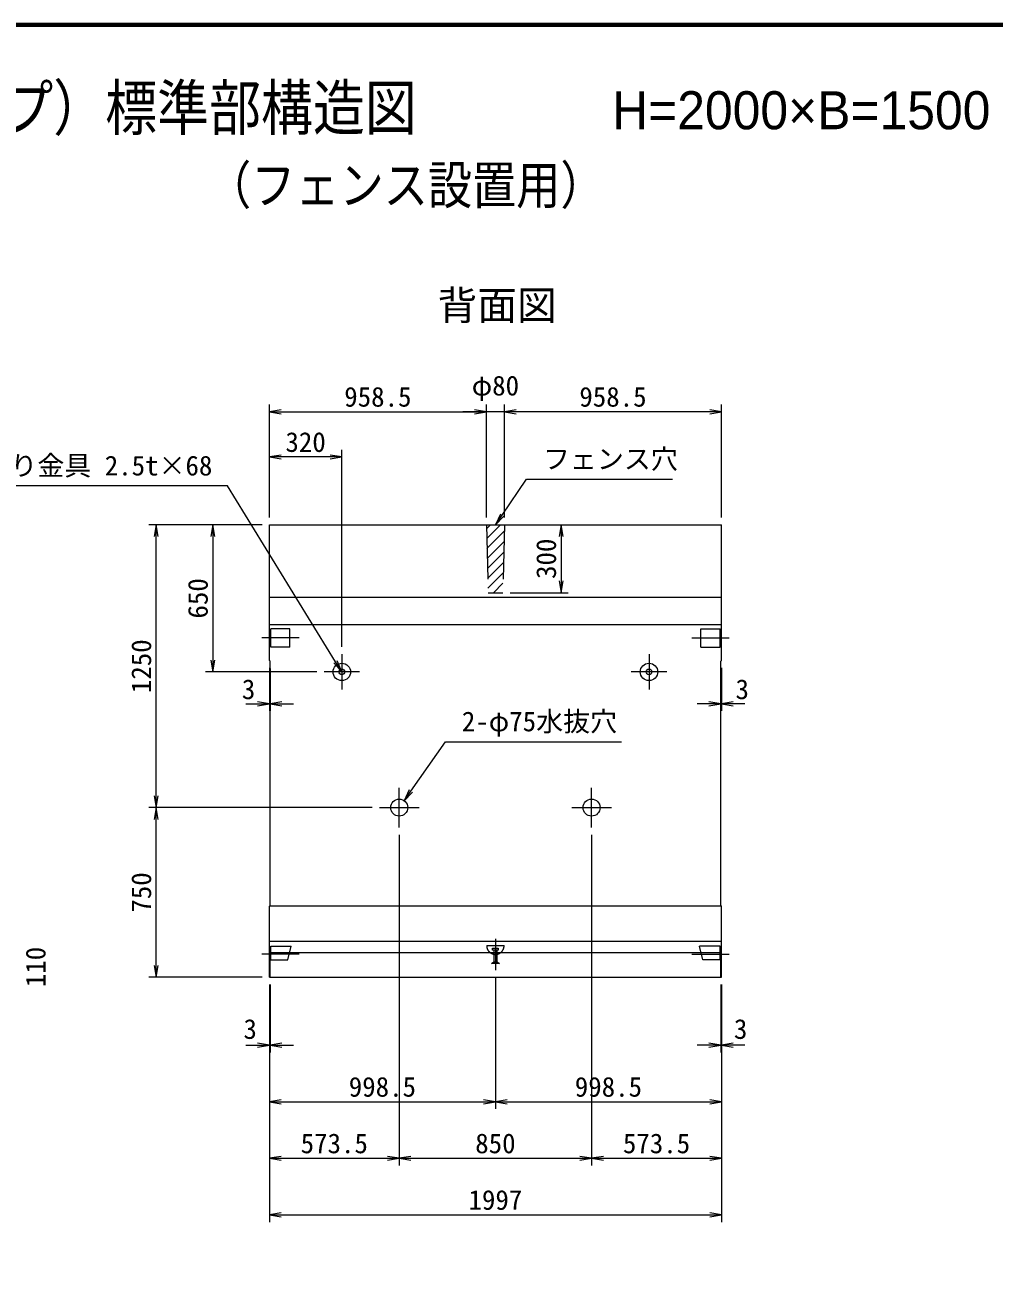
# Model space of a CAD drawing. Units: millimetres at full size, sheet at 1:40. Extents: x 141688 to 157488, y 10657 to 21690.
# Drawn here: x 147896 to 152177, y 16173 to 21690 of the extents above; entities that cross this region are included whole.
import ezdxf
from ezdxf.enums import TextEntityAlignment as Align

# ---------------------------------------------------------------- set-up
doc = ezdxf.new("R2010")
doc.units = ezdxf.units.MM
doc.header["$LTSCALE"] = 40
doc.linetypes.add('CHAIN', pattern=[18.5, 12, -1.5, 3.5, -1.5])
doc.linetypes.add('DASHED', pattern=[7.5, 6, -1.5])
for name, color, linetype, lineweight in [('01図枠', 1, 'Continuous', 70), ('中心', 6, 'CHAIN', 9), ('外形線', 7, 'Continuous', 13), ('寸法', 2, 'Continuous', 9), ('細線', 4, 'Continuous', 9)]:
    doc.layers.add(name, color=color, linetype=linetype, lineweight=lineweight)
doc.layers.add('文字', color=7, linetype='Continuous')
doc.styles.add('ＭＳ ゴシック', font='')
doc.styles.add('ＭＳ Ｐゴシック', font='')
doc.styles.get('ＭＳ ゴシック').set_extended_font_data('MS Gothic')
doc.styles.get('ＭＳ Ｐゴシック').set_extended_font_data('MS PGothic')

# ---------------------------------------------------------------- blocks, each defined once
blk = doc.blocks.new('open_arrow')
at = {"color": 0, "linetype": 'Continuous', "lineweight": -2}
blk.add_lwpolyline([(7.5, 1.25), (0, 0), (7.5, -1.25)], dxfattribs=at)

msp = doc.modelspace()

# ---------------------------------------------------------------- hatches: boundary and pattern name
at = {"layer": '細線'}
h = msp.add_hatch(dxfattribs=at)
h.set_pattern_fill('USER', color=256, style=0, pattern_type=2)
h.set_pattern_definition([(45, (24252.91, 14296.24), (-22.45064, 22.45064), [])])
h.paths.add_polyline_path([(150014.51, 19480.48), (149934.51, 19480.48), (149942.01, 19180.48), (150007.01, 19180.48)])

# ---------------------------------------------------------------- linework, layer by layer
at = {"layer": '01図枠'}
msp.add_lwpolyline([(141687.54, 10809.99), (157487.54, 10809.99), (157487.54, 21689.99), (141687.54, 21689.99)], close=True, dxfattribs=at)
at = {"layer": '中心'}
for p, q in [((149107.01, 18980.48), (148942.01, 18980.48)), ((150842.01, 18980.48), (151007.01, 18980.48)), ((149296.01, 18908.98), (149296.01, 18751.98)), ((150653.01, 18908.98), (150653.01, 18751.98)), ((149374.51, 18830.48), (149217.51, 18830.48)), ((150731.51, 18830.48), (150574.51, 18830.48)), ((149549.51, 18142.98), (149549.51, 18317.98)), ((150399.51, 18142.98), (150399.51, 18317.98)), ((149462.01, 18230.48), (149637.01, 18230.48)), ((150312.01, 18230.48), (150487.01, 18230.48)), ((149974.51, 17650.44), (149974.51, 17511.44)), ((149107.01, 17583.27), (148942.01, 17583.27)), ((150842.01, 17583.27), (151007.01, 17583.27))]:
    msp.add_line(p, q, dxfattribs=at)
at = {"layer": '外形線'}
for p, q in [((148976.01, 19480.48), (150973.01, 19480.48)), ((148976.01, 18880.48), (148976.01, 19480.48)), ((150973.01, 18880.48), (150973.01, 19480.48)), ((148976.01, 18880.48), (148979.01, 18877.48)), ((148979.01, 17798.48), (148979.01, 18877.48)), ((150973.01, 18880.48), (150970.01, 18877.48)), ((150970.01, 17798.48), (150970.01, 18877.48)), ((148976.01, 17795.48), (148979.01, 17798.48)), ((148976.01, 17480.48), (148976.01, 17795.48)), ((150973.01, 17795.48), (150970.01, 17798.48)), ((150973.01, 17480.48), (150973.01, 17795.48)), ((148976.01, 17590.48), (150973.01, 17590.48)), ((148976.01, 17480.48), (150973.01, 17480.48))]:
    msp.add_line(p, q, dxfattribs=at)
at = {"layer": '外形線', "linetype": 'DASHED'}
for p, q in [((149934.51, 19480.48), (149942.01, 19180.48)), ((150014.51, 19480.48), (150007.01, 19180.48)), ((149942.01, 19180.48), (150007.01, 19180.48))]:
    msp.add_line(p, q, dxfattribs=at)
at = {"layer": '外形線'}
for centre in [(149549.51, 18230.48), (150399.51, 18230.48)]:
    msp.add_circle(centre, 37.5, dxfattribs=at)
at = {"layer": '寸法'}
for p, q in [((148976.01, 19512.48), (148976.01, 20012.48)), ((148976.01, 19980.48), (149934.51, 19980.48)), ((150118.51, 19980.48), (149830.51, 19980.48)), ((149934.51, 19512.48), (149934.51, 20012.48)), ((149934.51, 19512.48), (149934.51, 20012.48)), ((150014.51, 19512.48), (150014.51, 20012.48)), ((150014.51, 19512.48), (150014.51, 20012.48)), ((150973.01, 19980.48), (150014.51, 19980.48)), ((150973.01, 19512.48), (150973.01, 20012.48)), ((148976.01, 19512.48), (148976.01, 19812.48)), ((149296.01, 18940.98), (149296.01, 19812.48)), ((149296.01, 19780.48), (148976.01, 19780.48)), ((148944.01, 19480.48), (148444.01, 19480.48)), ((148476.01, 18230.48), (148476.01, 19480.48)), ((148944.01, 19480.48), (148694.01, 19480.48)), ((148726.01, 19480.48), (148726.01, 18830.48)), ((150046.51, 19480.48), (150296.51, 19480.48)), ((150264.51, 19480.48), (150264.51, 19180.48)), ((150039.01, 19180.48), (150296.51, 19180.48)), ((149185.51, 18830.48), (148694.01, 18830.48)), ((148976.01, 18848.48), (148976.01, 18657.62)), ((148979.01, 18845.48), (148979.01, 18657.62)), ((150970.01, 18845.48), (150970.01, 18657.62)), ((150973.01, 18848.48), (150973.01, 18657.62)), ((148872.01, 18689.62), (149083.01, 18689.62)), ((151077.01, 18689.62), (150866.01, 18689.62)), ((149430.01, 18230.48), (148444.01, 18230.48)), ((149430.01, 18230.48), (148444.01, 18230.48)), ((148476.01, 17480.48), (148476.01, 18230.48)), ((149549.51, 18110.98), (149549.51, 16648.48)), ((149549.51, 18110.98), (149549.51, 16648.48)), ((150399.51, 18110.98), (150399.51, 16648.48)), ((150399.51, 18110.98), (150399.51, 16648.48)), ((148944.01, 17480.48), (148444.01, 17480.48)), ((148976.01, 17448.48), (148976.01, 16398.48)), ((148976.01, 17448.48), (148976.01, 16648.48)), ((148976.01, 17448.48), (148976.01, 17148.48)), ((148976.01, 17448.48), (148976.01, 16898.48)), ((148979.01, 17448.48), (148979.01, 17148.48)), ((149974.51, 17479.44), (149974.51, 16898.48)), ((149974.51, 17479.44), (149974.51, 16898.48)), ((150970.01, 17448.48), (150970.01, 17148.48)), ((150973.01, 17448.48), (150973.01, 16398.48)), ((150973.01, 17448.48), (150973.01, 16648.48)), ((150973.01, 17448.48), (150973.01, 17148.48)), ((150973.01, 17448.48), (150973.01, 16898.48)), ((148872.01, 17180.48), (149083.01, 17180.48)), ((151077.01, 17180.48), (150866.01, 17180.48)), ((148976.01, 16930.48), (149974.51, 16930.48)), ((149974.51, 16930.48), (150973.01, 16930.48)), ((148976.01, 16680.48), (149549.51, 16680.48)), ((149549.51, 16680.48), (150399.51, 16680.48)), ((150399.51, 16680.48), (150973.01, 16680.48)), ((148976.01, 16430.48), (150973.01, 16430.48))]:
    msp.add_line(p, q, dxfattribs=at)
at = {"layer": '寸法', "color": 3, "linetype": 'DASHED'}
for p, q in [((149936.01, 17620.44), (150013.01, 17620.44)), ((149962.01, 17609.44), (149987.01, 17609.44)), ((149962.01, 17601.1), (149962.01, 17609.44)), ((149987.01, 17601.1), (149962.01, 17601.1)), ((149967.51, 17601.1), (149967.51, 17549.1)), ((149981.51, 17601.1), (149981.51, 17549.1)), ((149987.01, 17609.44), (149987.01, 17601.1)), ((149957.01, 17541.44), (149967.51, 17549.1)), ((149967.51, 17549.1), (149981.51, 17549.1)), ((149981.51, 17549.1), (149992.01, 17541.44)), ((149992.01, 17541.44), (149957.01, 17541.44))]:
    msp.add_line(p, q, dxfattribs=at)
at = {"layer": '寸法'}
for points in [[(149296.01, 18830.48), (149268.77, 18874.77), (148790.58, 19652.45), (147594.03, 19652.45)], [(149974.51, 19480.48), (150003.91, 19523.37), (150112.46, 19681.78), (150756.07, 19681.78)], [(149571.08, 18261.15), (149601, 18303.68), (149754.3, 18521.65), (150531.94, 18521.65)]]:
    msp.add_lwpolyline(points, dxfattribs=at)
at = {"layer": '寸法', "color": 3}
for centre, radius in [((149296.01, 18830.48), 38.5), ((150653.01, 18830.48), 38.5), ((149296.01, 18830.48), 12.5), ((150653.01, 18830.48), 12.5)]:
    msp.add_circle(centre, radius, dxfattribs=at)
at = {"layer": '寸法', "color": 3, "linetype": 'DASHED'}
msp.add_arc((149974.51, 17620.44), 38.5, 180, 0, dxfattribs=at)
at = {"layer": '細線'}
for p, q in [((148976.01, 19160.48), (150973.01, 19160.48)), ((148976.01, 19040.48), (150973.01, 19040.48)), ((148982.01, 18940.48), (148982.01, 19020.48)), ((149067.01, 19020.48), (148982.01, 19020.48)), ((149067.01, 18940.48), (149067.01, 19020.48)), ((150882.01, 18940.48), (150882.01, 19020.48)), ((150882.01, 19020.48), (150967.01, 19020.48)), ((150967.01, 18940.48), (150967.01, 19020.48)), ((149067.01, 18940.48), (148982.01, 18940.48)), ((150882.01, 18940.48), (150967.01, 18940.48)), ((150973.01, 17795.48), (148976.01, 17795.48)), ((150973.01, 17639.06), (148976.01, 17639.06)), ((148979.01, 17480.48), (148979.01, 17590.48)), ((150970.01, 17480.48), (150970.01, 17590.48))]:
    msp.add_line(p, q, dxfattribs=at)
at = {"layer": '細線', "linetype": 'DASHED'}
for p, q in [((148982.01, 17558.27), (148982.01, 17618.27)), ((148982.01, 17618.27), (149073.01, 17618.27)), ((149058.01, 17558.27), (149073.01, 17618.27)), ((150891.01, 17558.27), (150876.01, 17618.27)), ((150967.01, 17618.27), (150876.01, 17618.27)), ((150967.01, 17558.27), (150967.01, 17618.27)), ((148982.01, 17558.27), (149058.01, 17558.27)), ((150967.01, 17558.27), (150891.01, 17558.27))]:
    msp.add_line(p, q, dxfattribs=at)

# ---------------------------------------------------------------- block references
at = {"layer": '寸法', "xscale": 6.93, "yscale": 6.93}
for p in [(148976.01, 19980.48), (150014.51, 19980.48), (150014.51, 19980.48), (148976.01, 19780.48), (148979.01, 18689.62), (150973.01, 18689.62), (148979.01, 17180.48), (150973.01, 17180.48), (148976.01, 16930.48), (149974.51, 16930.48), (148976.01, 16680.48), (149549.51, 16680.48), (150399.51, 16680.48), (148976.01, 16430.48)]:
    msp.add_blockref('open_arrow', p, dxfattribs=at)
for p, rotation in [((149934.51, 19980.48), 180), ((149934.51, 19980.48), 180), ((150973.01, 19980.48), 180), ((149296.01, 19780.48), 180), ((148476.01, 19480.48), 270), ((148726.01, 19480.48), 270), ((149974.51, 19480.48), 55.6), ((150264.51, 19480.48), 270), ((150264.51, 19180.48), 90), ((148726.01, 18830.48), 90), ((149296.01, 18830.48), 121.6), ((148976.01, 18689.62), 180), ((150970.01, 18689.62), 180), ((148476.01, 18230.48), 90), ((149571.08, 18261.15), 54.9), ((148476.01, 18230.48), 270), ((148476.01, 17480.48), 90), ((148976.01, 17180.48), 180), ((150970.01, 17180.48), 180), ((149974.51, 16930.48), 180), ((150973.01, 16930.48), 180), ((149549.51, 16680.48), 180), ((150399.51, 16680.48), 180), ((150973.01, 16680.48), 180), ((150973.01, 16430.48), 180)]:
    msp.add_blockref('open_arrow', p, dxfattribs=dict(at, rotation=rotation))

# ---------------------------------------------------------------- texts
at = {"layer": '寸法', "style": 'ＭＳ ゴシック'}
for s, p in [('φ80', (149974.51, 20095.95)), ('958.5', (149455.26, 20046.48)), ('958.5', (150493.76, 20046.48)), ('320', (149136.01, 19846.48)), ('3', (148884.12, 18753.77)), ('3', (151064.9, 18753.77)), ('3', (148891.16, 17252.02)), ('3', (151057.86, 17252.02)), ('998.5', (149475.26, 16996.48)), ('998.5', (150473.76, 16996.48)), ('573.5', (149262.76, 16746.48)), ('850', (149974.51, 16746.48)), ('573.5', (150686.26, 16746.48)), ('1997', (149974.51, 16496.48))]:
    msp.add_text(s, height=87.35, dxfattribs=at).set_placement(p, align=Align.MIDDLE_CENTER)
for s, p in [('フェンス穴', (150184.46, 19701.78)), ('3-吊り金具 2.5t×68', (147594.03, 19672.45)), ('2-φ75水抜穴', (149826.3, 18541.65))]:
    msp.add_text(s, height=87.35, dxfattribs=at).set_placement(p, align=Align.BOTTOM_LEFT)
for s, p in [('300', (150198.51, 19330.48)), ('650', (148660.01, 19155.48)), ('1250', (148410.01, 18855.48)), ('750', (148410.01, 17855.48)), ('110', (147943.43, 17526.08))]:
    msp.add_text(s, height=87.35, rotation=90, dxfattribs=at).set_placement(p, align=Align.MIDDLE_CENTER)
at = {"layer": '文字', "style": 'ＭＳ Ｐゴシック', "width": 0.85}
for s, height, p in [(' KLウォール3型（Eタイプ）標準部構造図\u3000\u3000\u3000\u3000\u3000\u3000\u3000\u3000\u3000\u3000\u3000\u3000\u3000\u3000 \u3000\u3000\u3000\u3000', 197.9, (149587.54, 21165.77)), ('（フェンス設置用）', 168.3, (149578.69, 20847.73))]:
    msp.add_text(s, height=height, dxfattribs=at).set_placement(p, align=Align.BOTTOM_CENTER)
at = {"layer": '文字', "style": 'ＭＳ Ｐゴシック'}
msp.add_text('H=2000×B=1500 (E3)\u3000S=1/40', height=168.3, dxfattribs=at).set_placement((150490.1, 21178.44), align=Align.BOTTOM_LEFT)
msp.add_text(' 背面図 ', height=128.7, dxfattribs=at).set_placement((149982.16, 20347.73), align=Align.BOTTOM_CENTER)

doc.saveas('drawing.dxf')
